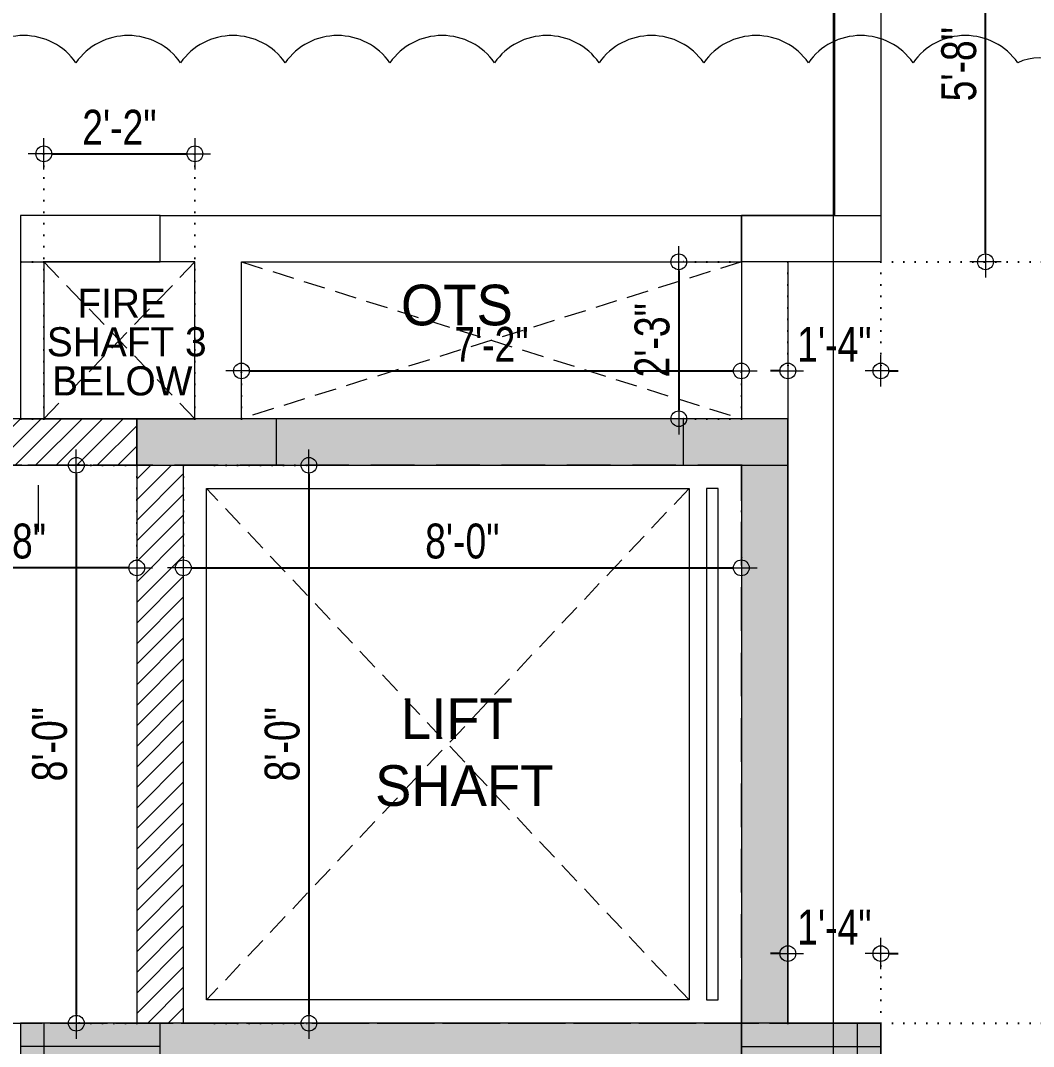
# Model space of a CAD drawing. Header units: inches. Extents: x 13 to 21264, y -72369 to -55.
# Drawn here: x 15884 to 16058.3, y -71150.6 to -70974.1 of the extents above; entities that cross this region are included whole.
import ezdxf

# ---------------------------------------------------------------- set-up
doc = ezdxf.new("R2010")
doc.units = ezdxf.units.IN
doc.header["$LTSCALE"] = 15
doc.header["$MEASUREMENT"] = 0
doc.header["$PDMODE"] = 34
for name, pattern in [('DOT2', [0.125, 0, -0.125]), ('HI', [0.375, 0.25, -0.125]), ('HIDDEN', [0.375, 0.25, -0.125])]:
    doc.linetypes.add(name, pattern=pattern)
doc.layers.get('0').update_dxf_attribs({"linetype": 'CONTINUOUS', "lineweight": 13})
doc.layers.get('DEFPOINTS').update_dxf_attribs({"linetype": 'CONTINUOUS', "lineweight": 13})
for name, color, linetype in [('1', 8, 'CONTINUOUS'), ('2', 36, 'CONTINUOUS'), ('HATCH', 9, 'CONTINUOUS')]:
    doc.layers.add(name, color=color, linetype=linetype)
for name, color, linetype, lineweight in [('AR-COL-TYP', 2, 'CONTINUOUS', 13), ('AR-WALL', 7, 'CONTINUOUS', 13), ('COLUMN HATCH', 19, 'CONTINUOUS', 13), ('INNER DIM', 30, 'CONTINUOUS', 13), ('parapet wall', 4, 'CONTINUOUS', 13), ('RCC SLAB', 2, 'CONTINUOUS', 13), ('TEXT', 4, 'CONTINUOUS', 13), ('TYPICAL COL ELEVATION', 8, 'CONTINUOUS', 40)]:
    doc.layers.add(name, color=color, linetype=linetype, lineweight=lineweight)
for name, color, linetype, lineweight, true_color in [('AR-WALL HATCH', 7, 'CONTINUOUS', 9, 0xfa0000), ('REVISION - 2', 7, 'CONTINUOUS', 13, 0x1a6600), ('SHAFT TEXT', 7, 'CONTINUOUS', 13, 0xcc6600)]:
    doc.layers.add(name, color=color, linetype=linetype, lineweight=lineweight, true_color=true_color)
doc.layers.add('FC COLUMN', color=7, linetype='CONTINUOUS', true_color=0xeb0000)
doc.styles.add('rob', font='')
doc.styles.add('RS', font='', dxfattribs={"width": 0.8})
doc.styles.get('rob').set_extended_font_data('Century Gothic')
doc.styles.get('RS').set_extended_font_data('Century Gothic')
doc.dimstyles.new('SECTION DIM', dxfattribs={"dimscale": 0.6, "dimtxt": 9, "dimasz": 2, "dimexe": 0, "dimexo": 0, "dimgap": 1, "dimtad": 1, "dimzin": 3, "dimdsep": 46, "dimlunit": 4, "dimtxsty": 'RS', "dimblk1": 'CUT', "dimblk2": 'CUT', "dimsah": 1, "dimcen": 0, "dimclrd": 251, "dimclre": 21, "dimclrt": 4, "dimadec": 0, "dimazin": 0, "dimtfac": 1, "dimtix": 1, "dimtofl": 0, "dimtmove": 2, "dimatfit": 3, "dimfxl": 0, "dimtolj": 1, "dimtzin": 3, "dimarcsym": 0})

# ---------------------------------------------------------------- blocks, each defined once
blk = doc.blocks.new('ty col')
at = {"layer": 'AR-COL-TYP'}
h = blk.add_hatch(color=250, dxfattribs=at)
h.dxf.hatch_style = 1
h.paths.add_polyline_path([(-4.02, -20), (3.98, -20), (3.98, 4), (-4.02, 4)])
at = {"layer": 'AR-COL-TYP', "color": 5}
for p, q in [((-0.02, 4, 0), (-0.02, -20, 0)), ((-4.02, -16, 0), (3.98, -16, 0))]:
    blk.add_line(p, q, dxfattribs=at)
at = {"layer": 'AR-COL-TYP', "elevation": 0}
blk.add_lwpolyline([(-4.02, -20), (3.98, -20), (3.98, 4), (-4.02, 4)], close=True, dxfattribs=at)
blk = doc.blocks.new('CUT')
at = {"layer": 'INNER DIM', "color": 9}
blk.add_line((0, 1.8), (0, -1.8), dxfattribs=at)
at = {"layer": 'INNER DIM', "color": 8}
blk.add_line((-1.8, 0), (1.8, 0), dxfattribs=at)
at = {"layer": 'INNER DIM', "color": 9}
blk.add_circle((0, 0), 0.9, dxfattribs=at)
blk = doc.blocks.new('*D278')
at = {"layer": 'DEFPOINTS', "color": 0, "transparency": 16777216}
for p in [(15917.42, -71050.63, 0.01), (15917.42, -71146.64, 0.01), (15933.64, -71146.64)]:
    blk.add_point(p, dxfattribs=at)
at = {"layer": 'INNER DIM', "color": 21, "linetype": 'DOT2', "lineweight": -2, "transparency": 16777216}
for p, q in [((15917.42, -71050.63), (15933.64, -71050.63)), ((15917.42, -71146.64), (15933.64, -71146.64))]:
    blk.add_line(p, q, dxfattribs=at)
at = {"layer": 'INNER DIM', "color": 251, "lineweight": -2, "transparency": 16777216}
blk.add_line((15933.64, -71052.13), (15933.64, -71145.14), dxfattribs=at)
at = {"layer": 'INNER DIM', "color": 251, "lineweight": -2, "transparency": 16777216, "xscale": 1.5, "yscale": 1.5, "zscale": 1.5}
for p, rotation in [((15933.64, -71050.63), 90), ((15933.64, -71146.64), 270)]:
    blk.add_blockref('CUT', p, dxfattribs=dict(at, rotation=rotation))
at = {"layer": 'INNER DIM', "color": 7, "lineweight": 0, "transparency": 16777216, "insert": (15929.07, -71098.63), "char_height": 6, "attachment_point": 5, "rotation": 90, "style": 'RS'}
blk.add_mtext('\\A1;8\'-0"', dxfattribs=at)
blk = doc.blocks.new('*D279')
at = {"layer": 'DEFPOINTS', "color": 0, "transparency": 16777216}
for p in [(15912.04, -71050.63, 0.01), (16008.03, -71050.63, 0.01), (16008.03, -71068.28)]:
    blk.add_point(p, dxfattribs=at)
at = {"layer": 'INNER DIM', "color": 21, "linetype": 'DOT2', "lineweight": -2, "transparency": 16777216}
for p, q in [((15912.04, -71050.63), (15912.04, -71068.28)), ((16008.03, -71050.63), (16008.03, -71068.28))]:
    blk.add_line(p, q, dxfattribs=at)
at = {"layer": 'INNER DIM', "color": 251, "lineweight": -2, "transparency": 16777216}
blk.add_line((15913.54, -71068.28), (16006.53, -71068.28), dxfattribs=at)
at = {"layer": 'INNER DIM', "color": 251, "lineweight": -2, "transparency": 16777216, "xscale": 1.5, "yscale": 1.5, "zscale": 1.5, "rotation": 180}
blk.add_blockref('CUT', (15912.04, -71068.28), dxfattribs=at)
at = {"layer": 'INNER DIM', "color": 251, "lineweight": -2, "transparency": 16777216, "xscale": 1.5, "yscale": 1.5, "zscale": 1.5}
blk.add_blockref('CUT', (16008.03, -71068.28), dxfattribs=at)
at = {"layer": 'INNER DIM', "color": 7, "lineweight": 0, "transparency": 16777216, "insert": (15960.03, -71063.71), "char_height": 6, "attachment_point": 5, "style": 'RS'}
blk.add_mtext('\\A1;8\'-0"', dxfattribs=at)
blk = doc.blocks.new('*D296')
at = {"layer": 'DEFPOINTS', "color": 0, "transparency": 16777216}
for p in [(16032.03, -71134.66), (16016.03, -71146.63, 0.01), (16032.03, -71146.63, 0.01)]:
    blk.add_point(p, dxfattribs=at)
at = {"layer": 'INNER DIM', "color": 251, "lineweight": -2, "transparency": 16777216}
for p, q in [((16014.53, -71134.66), (16013.03, -71134.66)), ((16033.53, -71134.66), (16035.03, -71134.66))]:
    blk.add_line(p, q, dxfattribs=at)
at = {"layer": 'INNER DIM', "color": 21, "linetype": 'DOT2', "lineweight": -2, "transparency": 16777216}
for p, q in [((16016.03, -71146.63), (16016.03, -71134.66)), ((16032.03, -71146.63), (16032.03, -71134.66))]:
    blk.add_line(p, q, dxfattribs=at)
at = {"layer": 'INNER DIM', "color": 251, "lineweight": -2, "transparency": 16777216, "xscale": 1.5, "yscale": 1.5, "zscale": 1.5}
blk.add_blockref('CUT', (16016.03, -71134.66), dxfattribs=at)
at = {"layer": 'INNER DIM', "color": 251, "lineweight": -2, "transparency": 16777216, "xscale": 1.5, "yscale": 1.5, "zscale": 1.5, "rotation": 180}
blk.add_blockref('CUT', (16032.03, -71134.66), dxfattribs=at)
at = {"layer": 'INNER DIM', "color": 7, "lineweight": 0, "transparency": 16777216, "insert": (16024.03, -71130.09), "char_height": 6, "attachment_point": 5, "style": 'RS'}
blk.add_mtext('\\A1;1\'-4"', dxfattribs=at)
blk = doc.blocks.new('*D304')
at = {"layer": 'DEFPOINTS', "color": 0, "transparency": 16777216}
for p in [(16008.03, -71034.4), (15922.04, -71042.62, 0.01), (16008.03, -71042.63, 0.01)]:
    blk.add_point(p, dxfattribs=at)
at = {"layer": 'INNER DIM', "color": 21, "linetype": 'DOT2', "lineweight": -2, "transparency": 16777216}
for p, q in [((15922.04, -71042.62), (15922.04, -71034.4)), ((16008.03, -71042.63), (16008.03, -71034.4))]:
    blk.add_line(p, q, dxfattribs=at)
at = {"layer": 'INNER DIM', "color": 251, "lineweight": -2, "transparency": 16777216}
blk.add_line((15923.54, -71034.4), (16006.53, -71034.4), dxfattribs=at)
at = {"layer": 'INNER DIM', "color": 251, "lineweight": -2, "transparency": 16777216, "xscale": 1.5, "yscale": 1.5, "zscale": 1.5, "rotation": 180}
blk.add_blockref('CUT', (15922.04, -71034.4), dxfattribs=at)
at = {"layer": 'INNER DIM', "color": 251, "lineweight": -2, "transparency": 16777216, "xscale": 1.5, "yscale": 1.5, "zscale": 1.5}
blk.add_blockref('CUT', (16008.03, -71034.4), dxfattribs=at)
at = {"layer": 'INNER DIM', "color": 7, "lineweight": 0, "transparency": 16777216, "insert": (15965.04, -71029.83), "char_height": 6, "attachment_point": 5, "style": 'RS'}
blk.add_mtext('\\A1;7\'-2"', dxfattribs=at)
blk = doc.blocks.new('*D305')
at = {"layer": 'DEFPOINTS', "color": 0, "transparency": 16777216}
for p in [(16008.03, -71015.63, 0.01), (15997.27, -71042.63), (16008.03, -71042.63, 0.02)]:
    blk.add_point(p, dxfattribs=at)
at = {"layer": 'INNER DIM', "color": 21, "linetype": 'DOT2', "lineweight": -2, "transparency": 16777216}
for p, q in [((16008.03, -71015.63), (15997.27, -71015.63)), ((16008.03, -71042.63), (15997.27, -71042.63))]:
    blk.add_line(p, q, dxfattribs=at)
at = {"layer": 'INNER DIM', "color": 251, "lineweight": -2, "transparency": 16777216}
blk.add_line((15997.27, -71017.13), (15997.27, -71041.13), dxfattribs=at)
at = {"layer": 'INNER DIM', "color": 251, "lineweight": -2, "transparency": 16777216, "xscale": 1.5, "yscale": 1.5, "zscale": 1.5}
for p, rotation in [((15997.27, -71015.63), 90), ((15997.27, -71042.63), 270)]:
    blk.add_blockref('CUT', p, dxfattribs=dict(at, rotation=rotation))
at = {"layer": 'INNER DIM', "color": 7, "lineweight": 0, "transparency": 16777216, "insert": (15992.7, -71029.13), "char_height": 6, "attachment_point": 5, "rotation": 90, "style": 'RS'}
blk.add_mtext('\\A1;2\'-3"', dxfattribs=at)
blk = doc.blocks.new('*D306')
at = {"layer": 'DEFPOINTS', "color": 0, "transparency": 16777216}
for p in [(15914.04, -70997.05), (15888.04, -71042.63, 0), (15914.04, -71042.63, 0.01)]:
    blk.add_point(p, dxfattribs=at)
at = {"layer": 'INNER DIM', "color": 21, "linetype": 'DOT2', "lineweight": -2, "transparency": 16777216}
for p, q in [((15888.04, -71042.63), (15888.04, -70997.05)), ((15914.04, -71042.63), (15914.04, -70997.05))]:
    blk.add_line(p, q, dxfattribs=at)
at = {"layer": 'INNER DIM', "color": 251, "lineweight": -2, "transparency": 16777216}
blk.add_line((15889.54, -70997.05), (15912.54, -70997.05), dxfattribs=at)
at = {"layer": 'INNER DIM', "color": 251, "lineweight": -2, "transparency": 16777216, "xscale": 1.5, "yscale": 1.5, "zscale": 1.5, "rotation": 180}
blk.add_blockref('CUT', (15888.04, -70997.05), dxfattribs=at)
at = {"layer": 'INNER DIM', "color": 251, "lineweight": -2, "transparency": 16777216, "xscale": 1.5, "yscale": 1.5, "zscale": 1.5}
blk.add_blockref('CUT', (15914.04, -70997.05), dxfattribs=at)
at = {"layer": 'INNER DIM', "color": 7, "lineweight": 0, "transparency": 16777216, "insert": (15901.04, -70992.47), "char_height": 6, "attachment_point": 5, "style": 'RS'}
blk.add_mtext('\\A1;2\'-2"', dxfattribs=at)
blk = doc.blocks.new('*D307')
at = {"layer": 'DEFPOINTS', "color": 0, "transparency": 16777216}
for p in [(16016.03, -71015.63, 0.01), (16032.03, -71015.63, 0.01), (16032.03, -71034.4)]:
    blk.add_point(p, dxfattribs=at)
at = {"layer": 'INNER DIM', "color": 21, "linetype": 'DOT2', "lineweight": -2, "transparency": 16777216}
for p, q in [((16016.03, -71015.63), (16016.03, -71034.4)), ((16032.03, -71015.63), (16032.03, -71034.4))]:
    blk.add_line(p, q, dxfattribs=at)
at = {"layer": 'INNER DIM', "color": 251, "lineweight": -2, "transparency": 16777216}
for p, q in [((16014.53, -71034.4), (16013.03, -71034.4)), ((16033.53, -71034.4), (16035.03, -71034.4))]:
    blk.add_line(p, q, dxfattribs=at)
at = {"layer": 'INNER DIM', "color": 251, "lineweight": -2, "transparency": 16777216, "xscale": 1.5, "yscale": 1.5, "zscale": 1.5}
blk.add_blockref('CUT', (16016.03, -71034.4), dxfattribs=at)
at = {"layer": 'INNER DIM', "color": 251, "lineweight": -2, "transparency": 16777216, "xscale": 1.5, "yscale": 1.5, "zscale": 1.5, "rotation": 180}
blk.add_blockref('CUT', (16032.03, -71034.4), dxfattribs=at)
at = {"layer": 'INNER DIM', "color": 7, "lineweight": 0, "transparency": 16777216, "insert": (16024.03, -71029.83), "char_height": 6, "attachment_point": 5, "style": 'RS'}
blk.add_mtext('\\A1;1\'-4"', dxfattribs=at)
blk = doc.blocks.new('*D308')
at = {"layer": 'DEFPOINTS', "color": 0, "transparency": 16777216}
for p in [(16032.03, -70947.63, 0.01), (16050.03, -70947.63), (16032.03, -71015.63, 0.01)]:
    blk.add_point(p, dxfattribs=at)
at = {"layer": 'INNER DIM', "color": 21, "linetype": 'DOT2', "lineweight": -2, "transparency": 16777216}
for p, q in [((16032.03, -70947.63), (16050.03, -70947.63)), ((16032.03, -71015.63), (16050.03, -71015.63))]:
    blk.add_line(p, q, dxfattribs=at)
at = {"layer": 'INNER DIM', "color": 251, "lineweight": -2, "transparency": 16777216}
blk.add_line((16050.03, -71014.13), (16050.03, -70949.13), dxfattribs=at)
at = {"layer": 'INNER DIM', "color": 251, "lineweight": -2, "transparency": 16777216, "xscale": 1.5, "yscale": 1.5, "zscale": 1.5}
for p, rotation in [((16050.03, -70947.63), 90), ((16050.03, -71015.63), 270)]:
    blk.add_blockref('CUT', p, dxfattribs=dict(at, rotation=rotation))
at = {"layer": 'INNER DIM', "color": 7, "lineweight": 0, "transparency": 16777216, "insert": (16045.46, -70981.63), "char_height": 6, "attachment_point": 5, "rotation": 90, "style": 'RS'}
blk.add_mtext('\\A1;5\'-8"', dxfattribs=at)
blk = doc.blocks.new('*D218')
at = {"layer": 'DEFPOINTS', "color": 0, "transparency": 16777216}
for p in [(16232.04, -70947.63), (16032.03, -71015.63), (16290.03, -71015.63)]:
    blk.add_point(p, dxfattribs=at)
at = {"layer": 'INNER DIM', "color": 8, "linetype": 'DOT2', "lineweight": -2, "transparency": 16777216}
for p, q in [((16232.04, -70947.63), (16290.03, -70947.63)), ((16032.03, -71015.63), (16290.03, -71015.63))]:
    blk.add_line(p, q, dxfattribs=at)
at = {"layer": 'INNER DIM', "color": 251, "lineweight": -2, "transparency": 16777216}
blk.add_line((16290.03, -70949.13), (16290.03, -71014.13), dxfattribs=at)
at = {"layer": 'INNER DIM', "color": 251, "lineweight": -2, "transparency": 16777216, "xscale": 1.5, "yscale": 1.5, "zscale": 1.5}
for p, rotation in [((16290.03, -70947.63), 90), ((16290.03, -71015.63), 270)]:
    blk.add_blockref('CUT', p, dxfattribs=dict(at, rotation=rotation))
at = {"layer": 'INNER DIM', "color": 7, "lineweight": 0, "transparency": 16777216, "insert": (16284.87, -70981.63), "char_height": 7, "attachment_point": 5, "rotation": 90, "style": 'RS'}
blk.add_mtext('\\A1;5\'-8"', dxfattribs=at)
blk = doc.blocks.new('*D219')
at = {"layer": 'DEFPOINTS', "color": 0, "transparency": 16777216}
for p in [(16032.03, -71015.63), (16032.03, -71146.63, 0.01), (16290.03, -71146.63)]:
    blk.add_point(p, dxfattribs=at)
at = {"layer": 'INNER DIM', "color": 8, "linetype": 'DOT2', "lineweight": -2, "transparency": 16777216}
for p, q in [((16032.03, -71015.63), (16290.03, -71015.63)), ((16032.03, -71146.63), (16290.03, -71146.63))]:
    blk.add_line(p, q, dxfattribs=at)
at = {"layer": 'INNER DIM', "color": 251, "lineweight": -2, "transparency": 16777216}
blk.add_line((16290.03, -71017.13), (16290.03, -71145.13), dxfattribs=at)
at = {"layer": 'INNER DIM', "color": 251, "lineweight": -2, "transparency": 16777216, "xscale": 1.5, "yscale": 1.5, "zscale": 1.5}
for p, rotation in [((16290.03, -71015.63), 90), ((16290.03, -71146.63), 270)]:
    blk.add_blockref('CUT', p, dxfattribs=dict(at, rotation=rotation))
at = {"layer": 'INNER DIM', "color": 7, "lineweight": 0, "transparency": 16777216, "insert": (16284.87, -71081.13), "char_height": 7, "attachment_point": 5, "rotation": 90, "style": 'RS'}
blk.add_mtext('\\A1;10\'-11"', dxfattribs=at)
blk = doc.blocks.new('*D220')
at = {"layer": 'DEFPOINTS', "color": 0, "transparency": 16777216}
for p in [(16032.03, -71146.63, 0.01), (16032.04, -71265.63, 0.01), (16290.03, -71265.63)]:
    blk.add_point(p, dxfattribs=at)
at = {"layer": 'INNER DIM', "color": 8, "linetype": 'DOT2', "lineweight": -2, "transparency": 16777216}
for p, q in [((16032.03, -71146.63), (16290.03, -71146.63)), ((16032.04, -71265.63), (16290.03, -71265.63))]:
    blk.add_line(p, q, dxfattribs=at)
at = {"layer": 'INNER DIM', "color": 251, "lineweight": -2, "transparency": 16777216}
blk.add_line((16290.03, -71148.13), (16290.03, -71264.13), dxfattribs=at)
at = {"layer": 'INNER DIM', "color": 251, "lineweight": -2, "transparency": 16777216, "xscale": 1.5, "yscale": 1.5, "zscale": 1.5}
for p, rotation in [((16290.03, -71146.63), 90), ((16290.03, -71265.63), 270)]:
    blk.add_blockref('CUT', p, dxfattribs=dict(at, rotation=rotation))
at = {"layer": 'INNER DIM', "color": 7, "lineweight": 0, "transparency": 16777216, "insert": (16284.87, -71206.13), "char_height": 7, "attachment_point": 5, "rotation": 90, "style": 'RS'}
blk.add_mtext('\\A1;9\'-11"', dxfattribs=at)
blk = doc.blocks.new('*D146')
at = {"layer": 'DEFPOINTS', "color": 0, "transparency": 16777216}
for p in [(15904.04, -71050.63, -0.01), (15893.63, -71146.63), (15904.04, -71146.63, -0.01)]:
    blk.add_point(p, dxfattribs=at)
at = {"layer": 'INNER DIM', "color": 21, "linetype": 'DOT2', "lineweight": -2, "transparency": 16777216}
for p, q in [((15904.04, -71050.63), (15893.63, -71050.63)), ((15904.04, -71146.63), (15893.63, -71146.63))]:
    blk.add_line(p, q, dxfattribs=at)
at = {"layer": 'INNER DIM', "color": 251, "lineweight": -2, "transparency": 16777216}
blk.add_line((15893.63, -71052.13), (15893.63, -71145.13), dxfattribs=at)
at = {"layer": 'INNER DIM', "color": 251, "lineweight": -2, "transparency": 16777216, "xscale": 1.5, "yscale": 1.5, "zscale": 1.5}
for p, rotation in [((15893.63, -71050.63), 90), ((15893.63, -71146.63), 270)]:
    blk.add_blockref('CUT', p, dxfattribs=dict(at, rotation=rotation))
at = {"layer": 'INNER DIM', "color": 7, "lineweight": 0, "transparency": 16777216, "insert": (15889.06, -71098.63), "char_height": 6, "attachment_point": 5, "rotation": 90, "style": 'RS'}
blk.add_mtext('\\A1;8\'-0"', dxfattribs=at)
blk = doc.blocks.new('*D153')
at = {"layer": 'DEFPOINTS', "color": 0, "transparency": 16777216}
for p in [(15888.04, -71015.63, -0.02), (15871.94, -71042.63), (15888.04, -71042.63, -0.01)]:
    blk.add_point(p, dxfattribs=at)
at = {"layer": 'INNER DIM', "color": 21, "linetype": 'DOT2', "lineweight": -2, "transparency": 16777216}
for p, q in [((15888.04, -71015.63), (15871.94, -71015.63)), ((15888.04, -71042.63), (15871.94, -71042.63))]:
    blk.add_line(p, q, dxfattribs=at)
at = {"layer": 'INNER DIM', "color": 251, "lineweight": -2, "transparency": 16777216}
blk.add_line((15871.94, -71017.13), (15871.94, -71041.13), dxfattribs=at)
at = {"layer": 'INNER DIM', "color": 251, "lineweight": -2, "transparency": 16777216, "xscale": 1.5, "yscale": 1.5, "zscale": 1.5}
for p, rotation in [((15871.94, -71015.63), 90), ((15871.94, -71042.63), 270)]:
    blk.add_blockref('CUT', p, dxfattribs=dict(at, rotation=rotation))
at = {"layer": 'INNER DIM', "color": 7, "lineweight": 0, "transparency": 16777216, "insert": (15867.37, -71029.13), "char_height": 6, "attachment_point": 5, "rotation": 90, "style": 'RS'}
blk.add_mtext('\\A1;2\'-3"', dxfattribs=at)
blk = doc.blocks.new('*D159')
at = {"layer": 'DEFPOINTS', "color": 0, "transparency": 16777216}
for p in [(15860.03, -71050.63, -0.01), (15904.04, -71050.64, -0.03), (15860.03, -71068.28)]:
    blk.add_point(p, dxfattribs=at)
at = {"layer": 'INNER DIM', "color": 21, "linetype": 'DOT2', "lineweight": -2, "transparency": 16777216}
for p, q in [((15860.03, -71050.63), (15860.03, -71068.28)), ((15904.04, -71050.64), (15904.03, -71068.29))]:
    blk.add_line(p, q, dxfattribs=at)
at = {"layer": 'INNER DIM', "color": 251, "lineweight": -2, "transparency": 16777216}
blk.add_line((15902.53, -71068.29), (15861.53, -71068.28), dxfattribs=at)
at = {"layer": 'INNER DIM', "color": 251, "lineweight": -2, "transparency": 16777216, "xscale": 1.5, "yscale": 1.5, "zscale": 1.5}
for p, rotation in [((15860.03, -71068.28), 179.9940647429959), ((15904.03, -71068.29), 359.9940647429959)]:
    blk.add_blockref('CUT', p, dxfattribs=dict(at, rotation=rotation))
at = {"layer": 'INNER DIM', "color": 7, "lineweight": 0, "transparency": 16777216, "insert": (15882.03, -71063.71), "char_height": 6, "attachment_point": 5, "rotation": 359.9941, "style": 'RS'}
blk.add_mtext('\\A1;3\'-8"', dxfattribs=at)

msp = doc.modelspace()

# ---------------------------------------------------------------- hatches: boundary and pattern name
at = {"layer": 'AR-WALL HATCH', "lineweight": 0, "ltscale": 3}
h = msp.add_hatch(dxfattribs=at)
h.set_pattern_fill('ANSI31', color=256, scale=20)
h.set_pattern_definition([(45, (-7785.5795, -67082.0364), (-1.76776695, 1.76776695), [])])
h.paths.add_polyline_path([(15824.02, -71050.635), (15824.02, -71042.635), (15824.02, -71042.635)])
h.paths.add_polyline_path([(15860.028, -71042.635), (15860.028, -71050.635), (15904.036, -71050.635), (15904.036, -71042.635)])
h = msp.add_hatch(dxfattribs=at)
h.set_pattern_fill('ANSI31', color=256, scale=20)
h.set_pattern_definition([(45, (12928.3827, -4983.263), (-1.76776695, 1.76776695), [])])
h.paths.add_polyline_path([(15912.036, -71050.635), (15904.036, -71050.635), (15904.036, -71146.634), (15912.036, -71146.634)])
at = {"layer": 'COLUMN HATCH', "lineweight": 0, "ltscale": 0.5}
h = msp.add_hatch(dxfattribs=at)
h.set_pattern_fill('AR-CONC', color=8, scale=0.3)
h.set_pattern_definition([(50, (23504.5143, -23624.0582), (2.15178055, -0.188256405), [0.225, -2.475]), (355, (23504.5143, -23624.0582), (-0.416254, 2.2565764), [0.18, -1.98]), (100.4514445, (23504.6936, -23624.074), (1.73552654, 2.06831997), [0.19122058, -2.10342634]), (46.1842, (23504.5143, -23623.4582), (3.20172399, -0.49655784), [0.3375, -3.7125]), (96.6356355, (23504.781, -23623.4996), (2.80398584, 2.9223558), [0.28683103, -3.15514128]), (351.184164, (23504.5143, -23623.4582), (2.80398584, 2.9223558), [0.27, -2.97]), (21, (23504.8143, -23623.6082), (1.790721156, -1.20785667), [0.225, -2.475]), (326, (23504.8143, -23623.6082), (0.729946, 2.17545014), [0.18, -1.98]), (71.4514447, (23504.9635, -23623.7089), (2.52066713, 0.96759346), [0.19122057, -2.10342634]), (37.5, (23504.5143, -23624.0582), (0.036479566, 0.998681561), [0, -1.956, 0, -2.01, 0, -1.9875]), (7.5, (23504.5143, -23624.0582), (0.789208612, 1.183235136), [0, -1.146, 0, -1.911, 0, -0.7575]), (327.5, (23503.8453, -23624.0582), (1.601467309, -0.067664615), [0, -0.75, 0, -2.34, 0, -3.105]), (317.5, (23503.5453, -23624.0582), (1.74955851, 0.300314947), [0, -0.975, 0, -1.554, 0, -2.205])])
h.paths.add_polyline_path([(15928.04, -71042.635), (15928.04, -71050.634), (15904.036, -71050.634), (15904.036, -71050.635), (16008.034, -71050.634), (16008.034, -71146.634), (15884.036, -71146.634), (15884.036, -71154.635), (16008.032, -71154.634), (16008.032, -71146.634), (16016.034, -71146.634), (16016.034, -71042.635)])
at = {"layer": 'FC COLUMN', "lineweight": 0}
h = msp.add_hatch(color=256, dxfattribs=at)
h.dxf.hatch_style = 1
h.paths.add_polyline_path([(15904.036, -71050.635), (15928.04, -71050.634), (15928.04, -71042.635), (15904.04, -71042.635)])
h.paths.add_polyline_path([(15998.038, -71050.634), (16016.034, -71050.635), (16016.034, -71042.635), (15998.038, -71042.635)])

# ---------------------------------------------------------------- linework, layer by layer
at = {"color": 1, "lineweight": 0, "ltscale": 3}
msp.add_lwpolyline([(13693.612, -72094.491), (13693.612, -71345.76), (15814.916, -71345.76), (15814.916, -71008.659), (15557.633, -71008.659), (15557.633, -70939.717), (15405.118, -70939.717), (15405.118, -70580.336), (16223.368, -70580.336), (16223.368, -70936.992), (16023.822, -70936.992), (16023.822, -71006.061), (16023.822, -71340.974), (16053.647, -71340.974), (16053.647, -71313.444), (16239.054, -71313.444), (16239.054, -72103.233), (13693.261, -72103.233), (13693.261, -72093.122), (13693.261, -72090.418), (13693.631, -72090.418)], dxfattribs=at)
at = {"layer": '1', "lineweight": 0, "ltscale": 3, "elevation": 0}
for points in [[(15916.033, -71142.633), (15916.033, -71054.634), (15999.033, -71054.634), (15999.033, -71142.633)], [(16002.033, -71054.634), (16002.033, -71142.633), (16004.033, -71142.633), (16004.033, -71054.634)]]:
    msp.add_lwpolyline(points, close=True, dxfattribs=at)
at = {"layer": '1', "linetype": 'HIDDEN', "lineweight": 0, "elevation": 0}
for points in [[(15999.033, -71142.633), (15916.033, -71054.634)], [(15999.033, -71054.634), (15916.033, -71142.633)]]:
    msp.add_lwpolyline(points, dxfattribs=at)
at = {"layer": '2', "linetype": 'HIDDEN', "lineweight": 0, "ltscale": 2, "elevation": -0.009}
msp.add_lwpolyline([(15904.036, -71050.633), (15824.02, -71050.633), (15824.02, -71146.635), (16008.033, -71146.635), (16008.033, -71050.633), (15879.028, -71050.633)], dxfattribs=at)
at = {"layer": '2', "linetype": 'HIDDEN', "lineweight": 0, "elevation": -0.009}
msp.add_lwpolyline([(16032.031, -71265.631), (15816.023, -71265.631), (15816.023, -71146.639), (16032.031, -71146.639)], close=True, dxfattribs=at)
at = {"layer": '2', "color": 6, "linetype": 'HIDDEN', "lineweight": 0, "ltscale": 0.5, "elevation": -0.009}
msp.add_lwpolyline([(15884.034, -71265.635), (16032.034, -71265.635), (16032.034, -71146.635), (15884.034, -71146.635)], close=True, dxfattribs=at)
at = {"layer": 'AR-WALL', "lineweight": 0}
for p, q in [((15904.036, -71042.635, -0.009), (15860.028, -71042.635, -0.009)), ((15904.036, -71042.635, -0.009), (15904.036, -71050.635, -0.009)), ((15904.036, -71050.635, -0.009), (15904.036, -71146.634, -0.001)), ((15912.036, -71050.634, -0.009), (15912.036, -71146.634, -0.001))]:
    msp.add_line(p, q, dxfattribs=at)
at = {"layer": 'AR-WALL', "lineweight": 0, "elevation": -0.009}
msp.add_lwpolyline([(15860.028, -71050.635), (15904.036, -71050.635)], dxfattribs=at)
at = {"layer": 'FC COLUMN', "color": 8, "lineweight": 0}
msp.add_line((15887.049, -71054.083, -0.017), (15887.049, -71062.083, -0.017), dxfattribs=at)
for points, elevation in [([(15904.036, -71050.635), (15928.04, -71050.634), (15928.04, -71042.635), (15904.04, -71042.635)], -0.026), ([(15998.038, -71050.634), (16016.034, -71050.635), (16016.034, -71042.635), (15998.038, -71042.635)], -0.011)]:
    msp.add_lwpolyline(points, close=True, dxfattribs=dict(at, elevation=elevation))
at = {"layer": 'HATCH', "color": 8, "linetype": 'HI', "lineweight": 0}
for points, elevation in [([(15888.037, -71042.635), (15914.041, -71015.633)], -0.018), ([(15914.041, -71042.635), (15888.037, -71015.633)], -0.009), ([(15922.04, -71015.633), (16008.034, -71042.635)], -0.009), ([(16008.032, -71015.633), (15922.04, -71042.617)], -0.009)]:
    msp.add_lwpolyline(points, dxfattribs=dict(at, elevation=elevation))
at = {"layer": 'parapet wall', "lineweight": 0, "ltscale": 3}
for p, q in [((16032.033, -70947.634, -0.009), (16032.033, -71015.633, -0.009)), ((15884.037, -71007.633, -0.018), (15884.037, -71042.635, -0.018)), ((15914.041, -71015.633, -0.018), (15888.037, -71015.633, -0.018)), ((15888.037, -71015.633, -0.018), (15888.037, -71042.635, -0.018)), ((15914.041, -71042.635, -0.018), (15914.041, -71015.633, -0.018)), ((15922.054, -71015.634, -0.017), (16008.033, -71015.634, -0.017)), ((15922.054, -71042.635, -0.017), (15922.054, -71015.634, -0.017)), ((16008.033, -71015.634, -0.017), (16008.033, -71042.635, -0.017)), ((16032.033, -71015.633, -0.009), (16016.033, -71015.633, -0.009)), ((16016.033, -71015.633, -0.009), (16016.034, -71146.634, -0.009)), ((15884.037, -71042.635, -0.018), (15914.041, -71042.635, -0.018)), ((16016.034, -71146.634, -0.009), (16032.033, -71146.634, -0.009)), ((16032.033, -71146.634, -0.009), (16032.034, -71265.634, -0.009))]:
    msp.add_line(p, q, dxfattribs=at)
for points, elevation in [([(16224.036, -70811.625), (16224.036, -70939.634), (16024.033, -70939.634), (16024.033, -71007.633), (16008.032, -71007.633), (16008.033, -71042.635)], -0.009), ([(15908.036, -71007.634), (16016.033, -71007.634), (16016.033, -71007.633)], -0.017), ([(15922.041, -71042.635), (15922.041, -71015.633)], -0.018), ([(16008.033, -71050.634), (16008.034, -71154.634), (16024.033, -71154.634), (16024.034, -71257.634)], -0.009)]:
    msp.add_lwpolyline(points, dxfattribs=dict(at, elevation=elevation))
at = {"layer": 'RCC SLAB', "lineweight": 0}
for p, q in [((16016.034, -71042.635, -0.009), (15904.036, -71042.635, -0.009)), ((16016.034, -71146.634, -0.002), (16016.034, -71042.635, -0.009)), ((15904.036, -71050.635, -0.009), (16008.034, -71050.634, -0.009)), ((16008.034, -71050.634, -0.009), (16008.034, -71146.634, -0.001)), ((15884.034, -71146.634, -0.001), (15884.034, -71154.634, -0.001)), ((16008.034, -71146.634, -0.001), (15884.034, -71146.634, -0.001)), ((16032.032, -71146.634, -0.001), (16016.027, -71146.634, -0.001))]:
    msp.add_line(p, q, dxfattribs=at)
for points, elevation in [([(15904.036, -71050.635), (15904.036, -71042.635)], -0.009), ([(16032.032, -71154.634), (16032.032, -71146.634)], -0.003)]:
    msp.add_lwpolyline(points, dxfattribs=dict(at, elevation=elevation))
at = {"layer": 'REVISION - 2', "color": 222, "lineweight": 0, "ltscale": 3, "true_color": 0xb8008a}
msp.add_lwpolyline([(16067.189, -70987.762, 0.5205671), (16055.569, -70981.382, 0.5205671), (16037.569, -70981.382, 0.5205671), (16019.569, -70981.382, 0.5205671), (16001.569, -70981.382, 0.5205671), (15983.569, -70981.382, 0.5205671), (15965.569, -70981.382, 0.5205671), (15947.569, -70981.382, 0.5205671), (15929.569, -70981.382, 0.5205671), (15911.569, -70981.382, 0.5205671), (15893.569, -70981.382, 0.5205671), (15875.569, -70981.382, 0.5205671), (15857.569, -70981.382, 0.5205671), (15839.569, -70981.382, 0.5205671), (15821.569, -70981.382, 0.5205671), (15803.569, -70981.382, 0.5205671), (15785.569, -70981.382, 0.5205671), (15767.569, -70981.382, 0.5205671)], format="xyb", dxfattribs=at)
at = {"layer": 'TYPICAL COL ELEVATION', "lineweight": 0, "ltscale": 3, "elevation": -0.009}
for points in [[(15884.036, -71015.633), (15908.036, -71015.633), (15908.036, -71007.634), (15884.036, -71007.634)], [(16008.032, -71007.633), (16032.033, -71007.633), (16032.033, -71015.633), (16008.032, -71015.633)]]:
    msp.add_lwpolyline(points, close=True, dxfattribs=at)

# ---------------------------------------------------------------- block references
at = {"layer": 'AR-COL-TYP', "lineweight": 0}
for p, rotation in [((15904.037, -71150.658, -0.003), 270.0000000333466), ((16012.027, -71150.611, 0.005), 90.0000000333467)]:
    msp.add_blockref('ty col', p, dxfattribs=dict(at, rotation=rotation))

# ---------------------------------------------------------------- texts
at = {"layer": 'SHAFT TEXT', "lineweight": 0, "style": 'rob'}
for s, p in [('FIRE', (15893.817, -71025.241, -0.009)), ('SHAFT 3', (15888.552, -71031.88, -0.001)), ('BELOW', (15889.452, -71038.617, -0.001))]:
    msp.add_text(s, height=5, dxfattribs=at).set_placement(p)
at = {"layer": 'TEXT', "lineweight": 0, "style": 'rob'}
for s, p in [('OTS', (15949.472, -71026.564, -0.009)), ('LIFT', (15949.472, -71097.731, -0.009)), ('SHAFT', (15945.02, -71109.244, -0.009))]:
    msp.add_text(s, height=7, dxfattribs=at).set_placement(p)

# ---------------------------------------------------------------- dimensions: what is measured, and where the dimension line sits
at = {"layer": 'INNER DIM', "lineweight": 0}
for base, p1, p2, override, picture, middle in [((16050.032, -70947.634, -0.009), (16032.032, -71015.633, 0.004), (16032.032, -70947.634, 0.004), {"dimscale": 1, "dimtxt": 6, "dimasz": 1.5, "dimclrt": 7, "dimfxl": 2}, '*D308', (16045.461, -70981.633, -0.009)), ((16290.034, -71015.633, -0.009), (16232.035, -70947.634, -0.009), (16032.032, -71015.633, -0.009), {"dimscale": 1, "dimtxt": 7, "dimasz": 1.5, "dimclre": 8, "dimclrt": 7, "dimfxl": 2}, '*D218', (16284.867, -70981.634, -0.009)), ((15997.268, -71042.635, -0.009), (16008.032, -71015.633, 0.004), (16008.032, -71042.635, 0.01), {"dimscale": 1, "dimtxt": 6, "dimasz": 1.5, "dimclrt": 7, "dimfxl": 2}, '*D305', (15992.697, -71029.134, -0.009)), ((16290.034, -71146.634, -0.009), (16032.032, -71015.633, -0.009), (16032.032, -71146.634, 0.004), {"dimscale": 1, "dimtxt": 7, "dimasz": 1.5, "dimclre": 8, "dimclrt": 7, "dimfxl": 2}, '*D219', (16284.867, -71081.134, -0.009)), ((15933.638, -71146.635, 0.004), (15917.415, -71050.634, 0.018), (15917.415, -71146.635, 0.018), {"dimscale": 1, "dimtxt": 6, "dimasz": 1.5, "dimclrt": 7, "dimfxl": 2}, '*D278', (15929.067, -71098.635, 0.004)), ((16290.034, -71265.634, -0.009), (16032.032, -71146.634, 0.004), (16032.038, -71265.634, 0.004), {"dimscale": 1, "dimtxt": 7, "dimasz": 1.5, "dimclre": 8, "dimclrt": 7, "dimfxl": 2}, '*D220', (16284.867, -71206.134, -0.009))]:
    dim = msp.add_linear_dim(base=base, p1=p1, p2=p2, angle=90, dimstyle='SECTION DIM', override=override, dxfattribs=at)
    dim.commit()
    dim.dimension.update_dxf_attribs({"geometry": picture, "text_midpoint": middle})
for base, p1, p2, picture, middle in [((15914.04, -70997.046, -0.009), (15888.037, -71042.635, -0.005), (15914.04, -71042.635, 0.004), '*D306', (15901.039, -70992.474, -0.009)), ((16032.032, -71034.4, -0.009), (16016.032, -71015.633, 0.004), (16032.032, -71015.633, 0.004), '*D307', (16024.032, -71029.828, -0.009)), ((16008.033, -71034.4, -0.009), (15922.04, -71042.617, 0.004), (16008.033, -71042.635, 0.004), '*D304', (15965.036, -71029.828, -0.009)), ((16008.035, -71068.283, 0.004), (15912.035, -71050.634, 0.018), (16008.035, -71050.634, 0.014), '*D279', (15960.035, -71063.712, 0.004)), ((16032.032, -71134.659, -0.009), (16016.034, -71146.634, 0.004), (16032.032, -71146.634, 0.004), '*D296', (16024.033, -71130.087, -0.009))]:
    dim = msp.add_linear_dim(base=base, p1=p1, p2=p2, dimstyle='SECTION DIM', override={"dimscale": 1, "dimtxt": 6, "dimasz": 1.5, "dimclrt": 7, "dimfxl": 2}, dxfattribs=at)
    dim.commit()
    dim.dimension.update_dxf_attribs({"geometry": picture, "text_midpoint": middle})
for p1, p2, distance, picture, middle in [((15888.036, -71015.633, -0.017), (15888.036, -71042.635, -0.009), -16.095, '*D153', (15867.369, -71029.134)), ((15904.036, -71050.635, -0.009), (15904.036, -71146.634, -0.009), -10.404, '*D146', (15889.06, -71098.634)), ((15904.036, -71050.639, -0.026), (15860.028, -71050.635, -0.009), 17.649, '*D159', (15882.031, -71063.714))]:
    dim = msp.add_aligned_dim(p1=p1, p2=p2, distance=distance, dimstyle='SECTION DIM', override={"dimscale": 1, "dimtxt": 6, "dimasz": 1.5, "dimclrt": 7, "dimfxl": 2, "dimtfill": 0, "dimtfillclr": 7}, dxfattribs=at)
    dim.commit()
    dim.dimension.update_dxf_attribs({"geometry": picture, "text_midpoint": middle})

doc.saveas('drawing.dxf')
